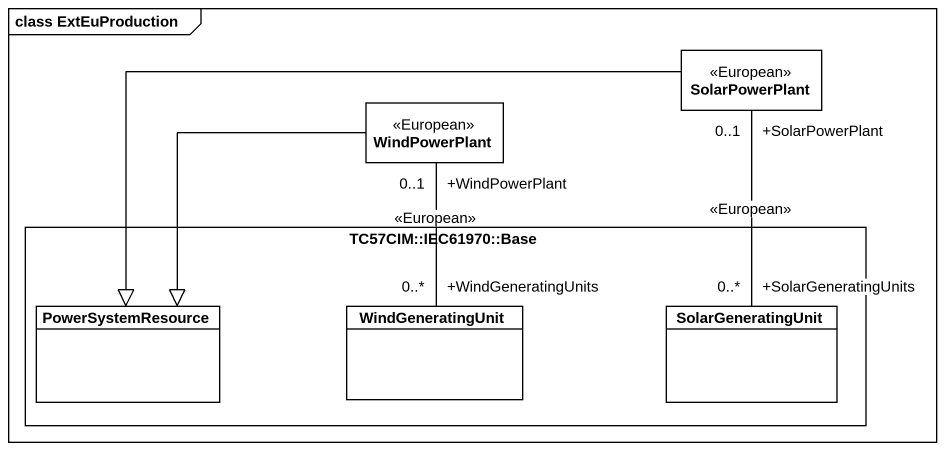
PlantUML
@startuml
mainframe class ExtEuProduction
hide circle
hide empty members
class SolarPowerPlant <<European>> #FFFFFF
class WindPowerPlant <<European>> #FFFFFF
rectangle "TC57CIM::IEC61970::Base" as TC57CIM_IEC61970_Base #FFFFFF {
  class PowerSystemResource #FFFFFF
  class WindGeneratingUnit #FFFFFF
  class SolarGeneratingUnit #FFFFFF
}
SolarPowerPlant -left-|> PowerSystemResource
SolarPowerPlant "+SolarPowerPlant\n0..1" -- "+SolarGeneratingUnits\n0..*" SolarGeneratingUnit : <<European>>
WindPowerPlant --|> PowerSystemResource
WindPowerPlant "+WindPowerPlant\n0..1" -- "+WindGeneratingUnits\n0..*" WindGeneratingUnit : <<European>>
@enduml
